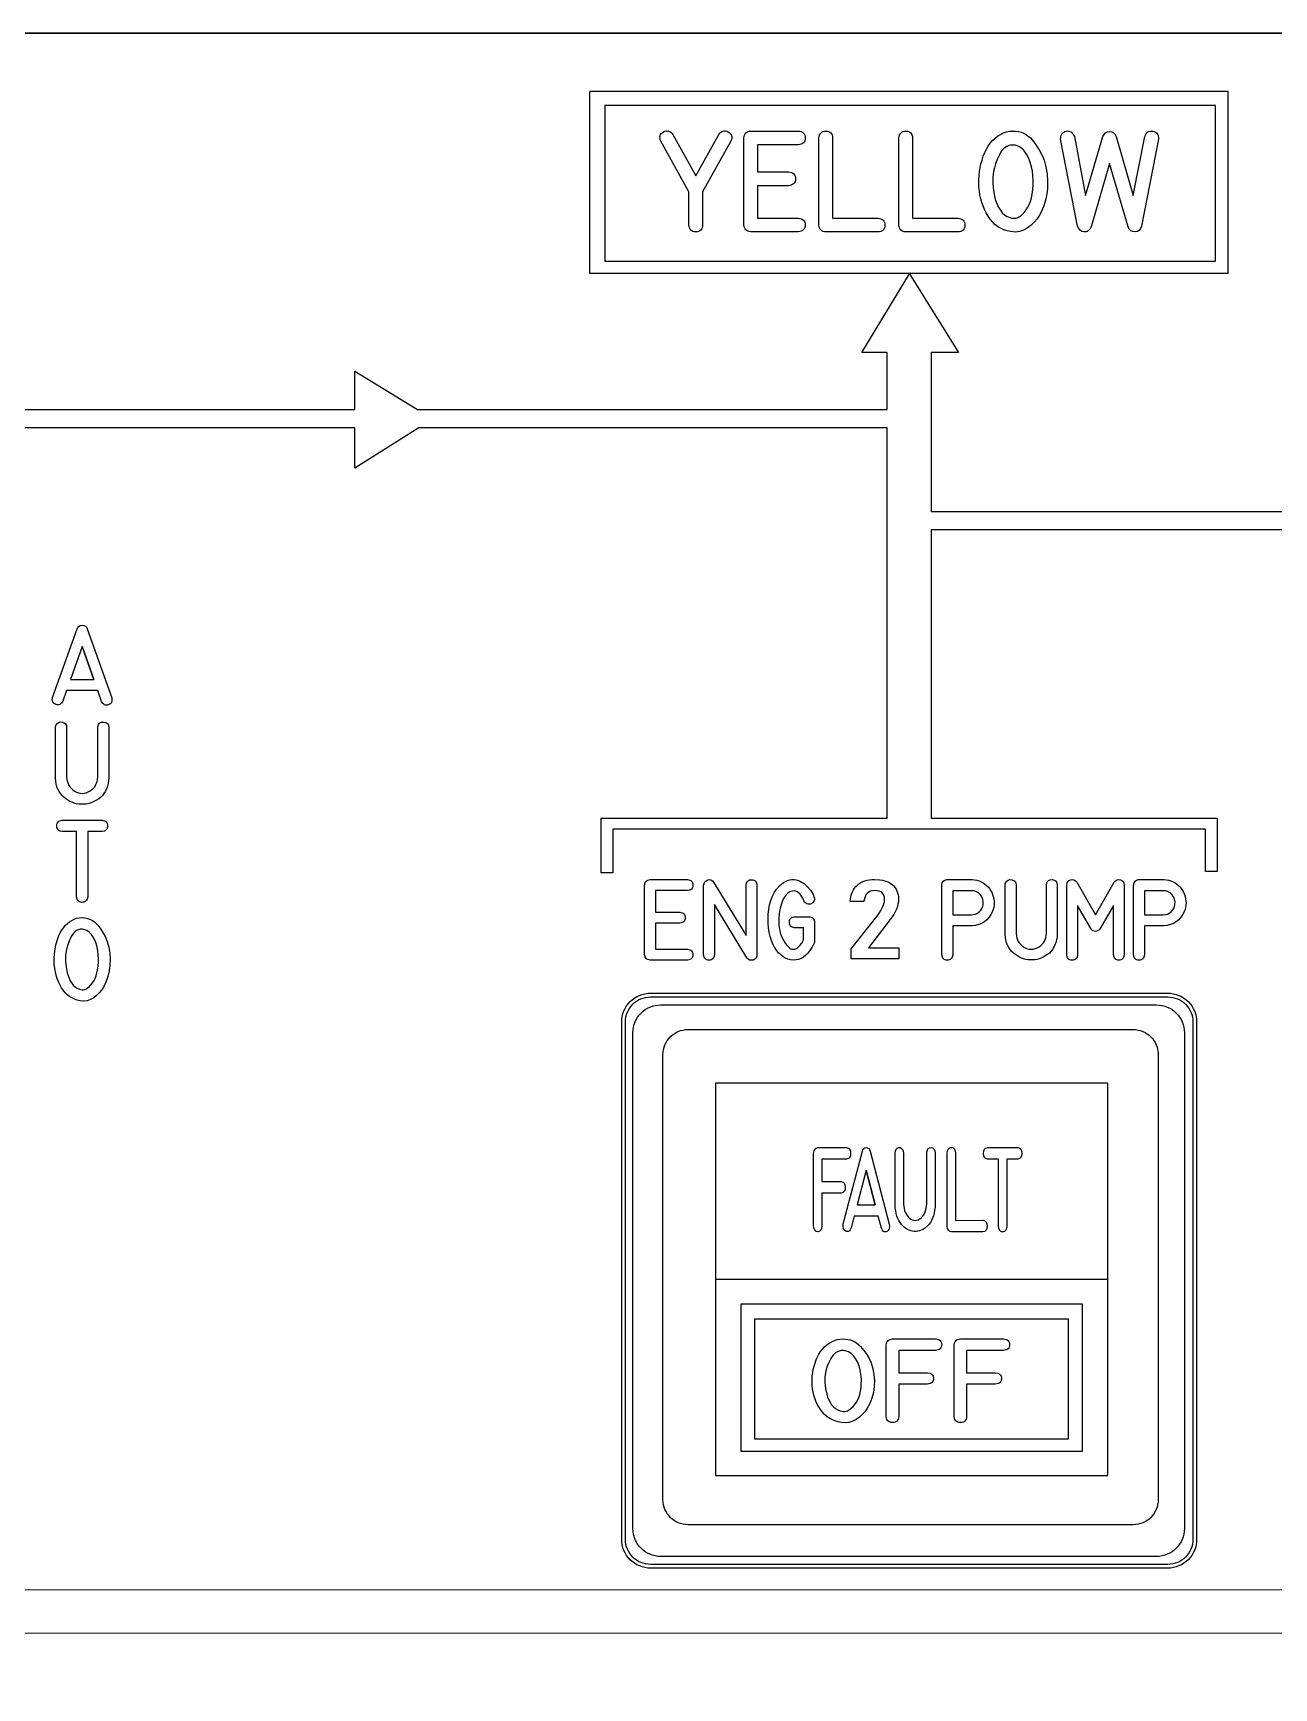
# Model space of a CAD drawing. Extents: x 27 to 704, y 10 to 614.
# Drawn here: x 425.1 to 475.7, y 432.6 to 500.1 of the extents above; entities that cross this region are included whole.
import ezdxf

# ---------------------------------------------------------------- set-up
doc = ezdxf.new("R2010")
doc.units = 0
for name, color, linetype in [('_BACKPANEL', 5, 'CONTINUOUS'), ('_ENGRAVING', 105, 'CONTINUOUS'), ('_LABELS', 30, 'CONTINUOUS'), ('_TOPLAYER', 1, 'CONTINUOUS')]:
    doc.layers.add(name, color=color, linetype=linetype)

msp = doc.modelspace()

# ---------------------------------------------------------------- linework, layer by layer
at = {"layer": '_BACKPANEL'}
for points in [[(526.324, 500.11), (526.324, 495.348), (526.324, 485.823), (526.324, 476.298), (526.324, 376.285), (526.324, 366.76), (203.984, 366.76), (203.984, 376.285), (203.984, 476.298), (203.984, 485.823), (203.984, 495.348), (203.984, 500.11)], [(450.277, 460.799), (471.372, 460.799), (471.478, 460.794), (471.58, 460.778), (471.678, 460.753), (471.773, 460.719), (471.863, 460.676), (471.947, 460.624), (472.026, 460.565), (472.099, 460.499), (472.165, 460.426), (472.224, 460.347), (472.276, 460.262), (472.319, 460.172), (472.353, 460.078), (472.379, 459.979), (472.394, 459.877), (472.399, 459.772), (472.399, 438.677), (472.394, 438.571), (472.379, 438.469), (472.353, 438.371), (472.319, 438.276), (472.276, 438.186), (472.224, 438.101), (472.165, 438.022), (472.099, 437.949), (472.026, 437.883), (471.947, 437.824), (471.863, 437.773), (471.773, 437.73), (471.678, 437.695), (471.58, 437.67), (471.478, 437.654), (471.372, 437.649), (450.277, 437.649), (450.171, 437.654), (450.069, 437.67), (449.971, 437.695), (449.876, 437.73), (449.786, 437.773), (449.702, 437.824), (449.623, 437.883), (449.55, 437.949), (449.483, 438.022), (449.424, 438.101), (449.373, 438.186), (449.33, 438.276), (449.295, 438.371), (449.27, 438.469), (449.255, 438.571), (449.249, 438.677), (449.249, 459.772), (449.255, 459.877), (449.27, 459.979), (449.295, 460.078), (449.33, 460.172), (449.373, 460.262), (449.424, 460.347), (449.483, 460.426), (449.55, 460.499), (449.623, 460.565), (449.702, 460.624), (449.786, 460.676), (449.876, 460.719), (449.971, 460.753), (450.069, 460.778), (450.171, 460.794)]]:
    msp.add_lwpolyline(points, close=True, dxfattribs=at)
at = {"layer": '_ENGRAVING'}
for points in [[(473.844, 490.303), (473.844, 497.725), (447.796, 497.722)], [(473.844, 490.303), (447.796, 490.309), (447.796, 497.722)], [(419.105, 484.76), (438.206, 484.76), (438.206, 486.317), (440.766, 484.76), (459.921, 484.76), (459.921, 486.41), (459.921, 487.087), (458.894, 487.087), (460.84, 490.286), (462.844, 487.087), (461.728, 487.087), (461.728, 486.322), (461.728, 480.599), (477.78, 480.599)], [(477.676, 479.849), (461.728, 479.849), (461.728, 468.091), (473.387, 468.09), (473.387, 465.915), (472.915, 465.915), (472.915, 467.642), (448.745, 467.642), (448.734, 467.642), (448.734, 465.853), (448.262, 465.853), (448.262, 468.09), (448.262, 468.091), (459.921, 468.091), (459.921, 484.01), (440.828, 484.01), (438.206, 482.367), (438.206, 484.01), (419.105, 484.01)], [(211.541, 436.617), (519.108, 436.631)], [(519.108, 434.847), (211.543, 434.832)]]:
    msp.add_lwpolyline(points, dxfattribs=at)
for points in [[(448.411, 490.81), (473.322, 490.81), (473.322, 497.16), (448.411, 497.16)], [(453.061, 495.97), (453.101, 496.023), (453.143, 496.065), (453.187, 496.096), (453.233, 496.116), (453.281, 496.124), (453.332, 496.122), (453.384, 496.108), (453.438, 496.083), (453.488, 496.05), (453.528, 496.013), (453.558, 495.971), (453.577, 495.926), (453.586, 495.875), (453.585, 495.821), (453.573, 495.762), (453.551, 495.699), (452.4, 493.636), (452.4, 492.291), (452.392, 492.225), (452.376, 492.167), (452.353, 492.118), (452.321, 492.077), (452.283, 492.046), (452.236, 492.024), (452.183, 492.011), (452.121, 492.006), (452.06, 492.011), (452.006, 492.024), (451.959, 492.046), (451.921, 492.077), (451.89, 492.118), (451.866, 492.167), (451.85, 492.225), (451.842, 492.291), (451.842, 493.636), (450.693, 495.699), (450.671, 495.762), (450.66, 495.82), (450.658, 495.874), (450.667, 495.924), (450.685, 495.969), (450.714, 496.01), (450.752, 496.047), (450.801, 496.08), (450.854, 496.105), (450.905, 496.118), (450.955, 496.121), (451.004, 496.113), (451.051, 496.094), (451.096, 496.064), (451.141, 496.022), (451.183, 495.97), (452.122, 494.287)], [(456.299, 495.556), (454.64, 495.556), (454.64, 494.457), (455.905, 494.457), (455.972, 494.444), (456.029, 494.424), (456.078, 494.397), (456.118, 494.365), (456.149, 494.326), (456.171, 494.28), (456.184, 494.229), (456.188, 494.171), (456.184, 494.113), (456.17, 494.062), (456.148, 494.017), (456.117, 493.978), (456.077, 493.946), (456.029, 493.92), (455.971, 493.9), (455.905, 493.887), (454.64, 493.887), (454.64, 492.567), (456.299, 492.567), (456.366, 492.553), (456.423, 492.533), (456.471, 492.507), (456.511, 492.475), (456.542, 492.436), (456.564, 492.392), (456.577, 492.341), (456.582, 492.283), (456.577, 492.226), (456.564, 492.175), (456.542, 492.131), (456.511, 492.093), (456.471, 492.061), (456.423, 492.035), (456.366, 492.015), (456.299, 492.002), (454.362, 492.002), (454.303, 492.014), (454.25, 492.032), (454.205, 492.057), (454.166, 492.09), (454.134, 492.129), (454.108, 492.175), (454.09, 492.228), (454.078, 492.287), (454.078, 495.836), (454.09, 495.898), (454.11, 495.953), (454.135, 495.999), (454.168, 496.039), (454.207, 496.07), (454.252, 496.093), (454.304, 496.109), (454.362, 496.117), (456.299, 496.117), (456.366, 496.108), (456.423, 496.091), (456.471, 496.067), (456.511, 496.035), (456.542, 495.996), (456.564, 495.95), (456.577, 495.896), (456.581, 495.835), (456.576, 495.773), (456.563, 495.72), (456.541, 495.673), (456.51, 495.635), (456.47, 495.604), (456.422, 495.58), (456.365, 495.565)], [(457.422, 492), (457.364, 492.008), (457.312, 492.024), (457.267, 492.047), (457.228, 492.078), (457.196, 492.117), (457.17, 492.163), (457.151, 492.217), (457.138, 492.279), (457.138, 495.832), (457.152, 495.899), (457.172, 495.958), (457.199, 496.007), (457.232, 496.047), (457.272, 496.078), (457.318, 496.1), (457.371, 496.113), (457.43, 496.116), (457.489, 496.11), (457.541, 496.096), (457.586, 496.074), (457.624, 496.042), (457.654, 496.002), (457.677, 495.954), (457.694, 495.897), (457.703, 495.832), (457.703, 492.561), (459.55, 492.563), (459.617, 492.551), (459.674, 492.533), (459.723, 492.507), (459.763, 492.475), (459.793, 492.435), (459.815, 492.388), (459.828, 492.335), (459.831, 492.274), (459.826, 492.214), (459.813, 492.161), (459.79, 492.116), (459.759, 492.078), (459.719, 492.047), (459.671, 492.024), (459.614, 492.008), (459.548, 492)], [(460.685, 492), (460.627, 492.008), (460.575, 492.024), (460.53, 492.047), (460.491, 492.078), (460.459, 492.117), (460.433, 492.163), (460.414, 492.217), (460.401, 492.279), (460.401, 495.832), (460.415, 495.899), (460.435, 495.958), (460.462, 496.007), (460.495, 496.047), (460.535, 496.078), (460.581, 496.1), (460.634, 496.113), (460.693, 496.116), (460.752, 496.11), (460.804, 496.096), (460.849, 496.074), (460.886, 496.042), (460.917, 496.002), (460.94, 495.954), (460.956, 495.897), (460.965, 495.832), (460.965, 492.561), (462.813, 492.563), (462.879, 492.551), (462.937, 492.533), (462.986, 492.507), (463.025, 492.475), (463.056, 492.435), (463.078, 492.388), (463.09, 492.335), (463.094, 492.274), (463.089, 492.214), (463.075, 492.161), (463.053, 492.116), (463.022, 492.078), (462.982, 492.047), (462.934, 492.024), (462.877, 492.008), (462.811, 492)], [(466.326, 494.933), (466.403, 494.653), (466.453, 494.366), (466.473, 494.075), (466.465, 493.778), (466.45, 493.63), (466.427, 493.485), (466.398, 493.344), (466.36, 493.206), (466.316, 493.071), (466.264, 492.939), (466.204, 492.81), (466.138, 492.685), (466.04, 492.537), (465.927, 492.401), (465.797, 492.276), (465.651, 492.163), (465.573, 492.113), (465.493, 492.073), (465.411, 492.041), (465.327, 492.018), (465.241, 492.003), (465.153, 491.997), (465.063, 492), (464.971, 492.012), (464.823, 492.045), (464.685, 492.092), (464.556, 492.151), (464.435, 492.224), (464.324, 492.31), (464.221, 492.409), (464.127, 492.522), (464.042, 492.647), (463.966, 492.781), (463.898, 492.919), (463.839, 493.06), (463.788, 493.205), (463.747, 493.354), (463.713, 493.507), (463.689, 493.663), (463.673, 493.823), (463.665, 493.985), (463.666, 494.145), (463.675, 494.305), (463.693, 494.463), (463.719, 494.62), (463.753, 494.777), (463.796, 494.932), (463.847, 495.086), (463.906, 495.235), (463.974, 495.373), (464.05, 495.5), (464.134, 495.617), (464.226, 495.724), (464.327, 495.82), (464.435, 495.905), (464.552, 495.98), (464.672, 496.04), (464.794, 496.083), (464.919, 496.108), (465.047, 496.117), (465.167, 496.111), (465.282, 496.094), (465.391, 496.064), (465.494, 496.024), (465.592, 495.971), (465.684, 495.907), (465.77, 495.832), (465.851, 495.744), (465.998, 495.554), (466.126, 495.355), (466.235, 495.148)], [(469.268, 495.888), (469.969, 493.485), (470.437, 495.888), (470.461, 495.951), (470.489, 496.003), (470.523, 496.046), (470.561, 496.079), (470.605, 496.101), (470.654, 496.114), (470.708, 496.116), (470.766, 496.109), (470.824, 496.093), (470.872, 496.07), (470.913, 496.039), (470.945, 496.002), (470.969, 495.957), (470.985, 495.906), (470.992, 495.847), (470.992, 495.781), (470.299, 492.233), (470.259, 492.135), (470.202, 492.064), (470.167, 492.038), (470.128, 492.02), (470.038, 492.002), (469.946, 492.012), (469.905, 492.027), (469.868, 492.049), (469.803, 492.113), (469.753, 492.205), (468.996, 494.797), (468.245, 492.205), (468.193, 492.111), (468.129, 492.046), (468.092, 492.024), (468.052, 492.01), (467.963, 492.002), (467.875, 492.022), (467.801, 492.067), (467.741, 492.137), (467.695, 492.233), (467.002, 495.781), (467.006, 495.849), (467.017, 495.91), (467.034, 495.962), (467.059, 496.008), (467.091, 496.045), (467.131, 496.075), (467.177, 496.097), (467.23, 496.112), (467.286, 496.118), (467.337, 496.114), (467.384, 496.101), (467.428, 496.077), (467.467, 496.045), (467.503, 496.002), (467.535, 495.95), (467.563, 495.888), (468.025, 493.481), (468.726, 495.888), (468.775, 495.975), (468.838, 496.039), (468.913, 496.078), (469.001, 496.093), (469.089, 496.082), (469.127, 496.067), (469.162, 496.045), (469.222, 495.98)], [(465.063, 495.546), (464.973, 495.54), (464.89, 495.521), (464.812, 495.49), (464.739, 495.447), (464.672, 495.391), (464.611, 495.323), (464.555, 495.242), (464.505, 495.148), (464.419, 494.957), (464.351, 494.78), (464.3, 494.617), (464.266, 494.469), (464.24, 494.243), (464.238, 493.973), (464.247, 493.828), (464.264, 493.684), (464.289, 493.54), (464.322, 493.397), (464.364, 493.259), (464.415, 493.127), (464.475, 493.003), (464.544, 492.885), (464.624, 492.781), (464.715, 492.696), (464.818, 492.63), (464.933, 492.583), (465.001, 492.565), (465.068, 492.557), (465.132, 492.557), (465.194, 492.566), (465.253, 492.585), (465.31, 492.612), (465.364, 492.649), (465.416, 492.694), (465.511, 492.796), (465.594, 492.9), (465.665, 493.008), (465.723, 493.119), (465.772, 493.244), (465.813, 493.386), (465.845, 493.547), (465.868, 493.726), (465.882, 493.914), (465.883, 494.101), (465.873, 494.289), (465.85, 494.476), (465.815, 494.659), (465.766, 494.833), (465.703, 494.997), (465.627, 495.151), (465.535, 495.288), (465.483, 495.346), (465.426, 495.397), (465.365, 495.442), (465.299, 495.479), (465.229, 495.51), (465.155, 495.534)], [(425.882, 473.011), (426.382, 474.413), (426.883, 475.816), (426.916, 475.879), (426.96, 475.925), (427.018, 475.952), (427.088, 475.962), (427.158, 475.954), (427.216, 475.926), (427.261, 475.88), (427.294, 475.816), (428.294, 473.003), (428.303, 472.901), (428.297, 472.857), (428.284, 472.818), (428.264, 472.785), (428.236, 472.756), (428.202, 472.732), (428.16, 472.713), (428.116, 472.701), (428.075, 472.697), (428.036, 472.702), (428, 472.714), (427.966, 472.735), (427.935, 472.764), (427.881, 472.847), (427.72, 473.302), (426.448, 473.302), (426.292, 472.858), (426.237, 472.775), (426.205, 472.746), (426.171, 472.725), (426.134, 472.713), (426.095, 472.709), (426.053, 472.714), (426.008, 472.727), (425.966, 472.746), (425.931, 472.771), (425.904, 472.799), (425.884, 472.832), (425.872, 472.87), (425.868, 472.913)], [(427.561, 473.749), (427.086, 475.086), (426.609, 473.749)], [(427.086, 475.086), (427.561, 473.749)], [(428.174, 469.755), (428.174, 469.722), (428.167, 469.623), (428.146, 469.501), (428.117, 469.388), (428.079, 469.282), (428.032, 469.185), (427.977, 469.097), (427.914, 469.016), (427.842, 468.944), (427.762, 468.88), (427.677, 468.824), (427.591, 468.776), (427.503, 468.736), (427.414, 468.704), (427.323, 468.68), (427.231, 468.664), (427.137, 468.656), (427.042, 468.656), (426.948, 468.664), (426.855, 468.68), (426.764, 468.703), (426.676, 468.735), (426.59, 468.774), (426.505, 468.822), (426.423, 468.877), (426.342, 468.94), (426.268, 469.011), (426.202, 469.089), (426.145, 469.176), (426.098, 469.27), (426.059, 469.371), (426.03, 469.48), (426.009, 469.597), (425.998, 469.722), (425.998, 469.755), (425.998, 471.784), (426.002, 471.831), (426.016, 471.873), (426.061, 471.946), (426.119, 471.993), (426.189, 472.014), (426.273, 472.009), (426.352, 471.982), (426.408, 471.935), (426.442, 471.869), (426.453, 471.784), (426.453, 469.755), (426.463, 469.663), (426.483, 469.577), (426.51, 469.498), (426.547, 469.424), (426.592, 469.356), (426.646, 469.294), (426.709, 469.238), (426.78, 469.189), (426.856, 469.148), (426.933, 469.119), (427.011, 469.103), (427.09, 469.099), (427.171, 469.107), (427.252, 469.127), (427.334, 469.16), (427.417, 469.205), (427.487, 469.254), (427.547, 469.309), (427.597, 469.37), (427.637, 469.439), (427.669, 469.512), (427.693, 469.589), (427.71, 469.67), (427.72, 469.755), (427.72, 471.784), (427.723, 471.828), (427.753, 471.916), (427.775, 471.949), (427.803, 471.975), (427.836, 471.995), (427.875, 472.007), (427.967, 472.011), (428.058, 471.989), (428.093, 471.97), (428.122, 471.944), (428.145, 471.913), (428.161, 471.876), (428.174, 471.784)], [(426.861, 464.884), (426.861, 467.543), (426.273, 467.543), (426.175, 467.564), (426.136, 467.584), (426.104, 467.609), (426.08, 467.641), (426.063, 467.679), (426.052, 467.723), (426.049, 467.773), (426.053, 467.823), (426.063, 467.867), (426.081, 467.904), (426.105, 467.936), (426.137, 467.962), (426.175, 467.982), (426.273, 468.004), (427.901, 468.004), (427.997, 467.983), (428.036, 467.963), (428.067, 467.937), (428.091, 467.905), (428.109, 467.867), (428.119, 467.823), (428.123, 467.773), (428.119, 467.722), (428.109, 467.678), (428.092, 467.64), (428.068, 467.609), (428.036, 467.583), (427.998, 467.563), (427.901, 467.543), (427.314, 467.543), (427.314, 464.884), (427.285, 464.783), (427.263, 464.743), (427.236, 464.711), (427.204, 464.686), (427.167, 464.669), (427.124, 464.658), (427.077, 464.655), (427.03, 464.66), (426.989, 464.671), (426.953, 464.689), (426.923, 464.714), (426.899, 464.746), (426.881, 464.785)], [(451.778, 465.136), (450.472, 465.136), (450.472, 464.258), (451.467, 464.258), (451.565, 464.231), (451.604, 464.21), (451.635, 464.184), (451.659, 464.152), (451.677, 464.116), (451.687, 464.075), (451.69, 464.029), (451.687, 463.983), (451.676, 463.941), (451.659, 463.905), (451.634, 463.874), (451.603, 463.848), (451.565, 463.828), (451.467, 463.801), (450.472, 463.801), (450.472, 462.746), (451.778, 462.746), (451.875, 462.719), (451.913, 462.699), (451.944, 462.673), (451.969, 462.642), (451.986, 462.606), (451.997, 462.565), (452, 462.52), (451.997, 462.474), (451.986, 462.433), (451.969, 462.398), (451.944, 462.367), (451.913, 462.342), (451.875, 462.321), (451.778, 462.295), (450.253, 462.295), (450.165, 462.319), (450.129, 462.339), (450.098, 462.365), (450.053, 462.433), (450.029, 462.523), (450.029, 465.36), (450.054, 465.453), (450.075, 465.491), (450.1, 465.522), (450.13, 465.547), (450.166, 465.565), (450.253, 465.584), (451.778, 465.584), (451.875, 465.564), (451.913, 465.544), (451.944, 465.519), (451.968, 465.488), (451.986, 465.451), (451.996, 465.408), (451.999, 465.359), (451.996, 465.31), (451.985, 465.267), (451.968, 465.23), (451.943, 465.199), (451.912, 465.174), (451.874, 465.156)], [(454.614, 462.516), (454.604, 462.44), (454.574, 462.379), (454.524, 462.333), (454.454, 462.302), (454.378, 462.291), (454.312, 462.303), (454.254, 462.339), (454.206, 462.398), (452.882, 464.561), (452.882, 462.516), (452.855, 462.418), (452.835, 462.379), (452.809, 462.348), (452.779, 462.323), (452.744, 462.306), (452.704, 462.295), (452.659, 462.292), (452.615, 462.295), (452.575, 462.306), (452.54, 462.323), (452.51, 462.348), (452.485, 462.379), (452.464, 462.418), (452.438, 462.516), (452.438, 465.353), (452.457, 465.429), (452.492, 465.492), (452.541, 465.539), (452.606, 465.573), (452.675, 465.587), (452.738, 465.575), (452.795, 465.537), (452.846, 465.474), (454.17, 463.307), (454.17, 465.353), (454.195, 465.453), (454.216, 465.493), (454.242, 465.525), (454.273, 465.55), (454.31, 465.567), (454.352, 465.577), (454.399, 465.58), (454.446, 465.576), (454.487, 465.565), (454.522, 465.547), (454.552, 465.522), (454.576, 465.49), (454.594, 465.452), (454.614, 465.353)], [(456.144, 463.62), (456.13, 463.622), (456.045, 463.645), (456.012, 463.664), (455.985, 463.689), (455.964, 463.72), (455.949, 463.756), (455.937, 463.845), (455.949, 463.933), (455.964, 463.97), (455.985, 464), (456.012, 464.025), (456.045, 464.045), (456.13, 464.068), (456.144, 464.071), (456.158, 464.071), (456.739, 464.071), (456.783, 464.067), (456.824, 464.055), (456.862, 464.034), (456.896, 464.005), (456.925, 463.97), (456.945, 463.931), (456.957, 463.89), (456.961, 463.845), (456.961, 463.03), (456.943, 462.989), (456.931, 462.963), (456.92, 462.939), (456.908, 462.915), (456.895, 462.891), (456.884, 462.867), (456.872, 462.843), (456.857, 462.818), (456.779, 462.694), (456.695, 462.587), (456.607, 462.497), (456.515, 462.424), (456.418, 462.368), (456.316, 462.328), (456.209, 462.306), (456.098, 462.3), (455.987, 462.311), (455.88, 462.338), (455.778, 462.38), (455.68, 462.437), (455.587, 462.51), (455.499, 462.599), (455.415, 462.703), (455.335, 462.823), (455.267, 462.952), (455.208, 463.097), (455.158, 463.256), (455.118, 463.431), (455.089, 463.615), (455.072, 463.801), (455.068, 463.988), (455.075, 464.178), (455.097, 464.367), (455.133, 464.55), (455.184, 464.73), (455.25, 464.904), (455.331, 465.068), (455.431, 465.213), (455.549, 465.341), (455.685, 465.451), (455.776, 465.507), (455.865, 465.549), (455.954, 465.577), (456.043, 465.591), (456.131, 465.591), (456.218, 465.578), (456.305, 465.551), (456.391, 465.51), (456.552, 465.404), (456.691, 465.279), (456.809, 465.135), (456.905, 464.971), (456.917, 464.945), (456.927, 464.923), (456.939, 464.899), (456.957, 464.826), (456.956, 464.76), (456.936, 464.701), (456.898, 464.65), (456.852, 464.611), (456.803, 464.587), (456.752, 464.577), (456.7, 464.581), (456.649, 464.598), (456.605, 464.625), (456.567, 464.663), (456.534, 464.711), (456.487, 464.819), (456.436, 464.911), (456.381, 464.986), (456.324, 465.045), (456.262, 465.088), (456.198, 465.114), (456.13, 465.124), (456.059, 465.117), (455.989, 465.096), (455.923, 465.064), (455.862, 465.021), (455.805, 464.966), (455.753, 464.9), (455.705, 464.822), (455.662, 464.733), (455.624, 464.632), (455.564, 464.422), (455.525, 464.205), (455.508, 463.98), (455.512, 463.748), (455.523, 463.631), (455.542, 463.519), (455.568, 463.41), (455.603, 463.305), (455.644, 463.204), (455.693, 463.106), (455.75, 463.013), (455.814, 462.923), (455.909, 462.821), (455.956, 462.786), (456.003, 462.761), (456.051, 462.746), (456.099, 462.742), (456.147, 462.749), (456.196, 462.765), (456.287, 462.819), (456.369, 462.892), (456.44, 462.984), (456.501, 463.095), (456.519, 463.13), (456.519, 463.62)], [(459.41, 465.591), (459.633, 465.578), (459.734, 465.561), (459.829, 465.538), (459.916, 465.509), (459.996, 465.473), (460.069, 465.43), (460.135, 465.381), (460.195, 465.326), (460.246, 465.266), (460.29, 465.199), (460.326, 465.127), (460.353, 465.049), (460.373, 464.965), (460.385, 464.876), (460.389, 464.781), (460.389, 464.774), (460.384, 464.681), (460.368, 464.584), (460.342, 464.483), (460.305, 464.379), (460.257, 464.273), (460.2, 464.166), (460.133, 464.059), (460.056, 463.951), (459.164, 462.8), (460.399, 462.8), (460.399, 462.348), (458.452, 462.348), (458.452, 462.763), (459.554, 464.149), (459.669, 464.318), (459.754, 464.481), (459.806, 464.634), (459.818, 464.705), (459.823, 464.772), (459.823, 464.781), (459.816, 464.862), (459.797, 464.932), (459.765, 464.993), (459.72, 465.043), (459.663, 465.083), (459.595, 465.111), (459.515, 465.128), (459.423, 465.134), (459.331, 465.127), (459.248, 465.106), (459.176, 465.071), (459.113, 465.021), (459.062, 464.96), (459.023, 464.885), (458.996, 464.799), (458.982, 464.699), (458.982, 464.683), (458.416, 464.683), (458.416, 464.699), (458.428, 464.803), (458.448, 464.902), (458.474, 464.994), (458.508, 465.079), (458.548, 465.159), (458.595, 465.232), (458.649, 465.299), (458.711, 465.359), (458.778, 465.413), (458.851, 465.46), (458.93, 465.5), (459.015, 465.533), (459.105, 465.558), (459.201, 465.576), (459.303, 465.587)], [(463.365, 465.584), (463.395, 465.584), (463.494, 465.573), (463.589, 465.554), (463.68, 465.527), (463.767, 465.491), (463.846, 465.449), (463.918, 465.401), (463.985, 465.346), (464.046, 465.285), (464.1, 465.218), (464.149, 465.145), (464.192, 465.065), (464.229, 464.979), (464.258, 464.89), (464.279, 464.802), (464.292, 464.714), (464.296, 464.627), (464.291, 464.54), (464.278, 464.454), (464.256, 464.368), (464.226, 464.283), (464.163, 464.156), (464.087, 464.044), (463.998, 463.946), (463.895, 463.863), (463.781, 463.796), (463.66, 463.745), (463.532, 463.711), (463.395, 463.694), (463.365, 463.692), (462.6, 463.692), (462.6, 462.521), (462.575, 462.422), (462.555, 462.383), (462.53, 462.351), (462.499, 462.327), (462.463, 462.309), (462.422, 462.298), (462.376, 462.295), (462.33, 462.298), (462.289, 462.309), (462.253, 462.327), (462.223, 462.351), (462.198, 462.383), (462.178, 462.422), (462.154, 462.521), (462.154, 465.36), (462.176, 465.448), (462.218, 465.515), (462.28, 465.561), (462.362, 465.584), (462.376, 465.584)], [(463.365, 465.131), (462.6, 465.131), (462.6, 464.147), (463.365, 464.147), (463.453, 464.154), (463.535, 464.177), (463.611, 464.215), (463.683, 464.269), (463.745, 464.334), (463.792, 464.406), (463.825, 464.486), (463.844, 464.574), (463.848, 464.682), (463.829, 464.782), (463.789, 464.876), (463.728, 464.964), (463.651, 465.037), (463.565, 465.089), (463.47, 465.121)], [(466.866, 463.379), (466.866, 463.347), (466.86, 463.251), (466.839, 463.132), (466.81, 463.021), (466.773, 462.918), (466.728, 462.823), (466.674, 462.737), (466.613, 462.658), (466.543, 462.588), (466.464, 462.525), (466.297, 462.424), (466.211, 462.385), (466.124, 462.354), (466.036, 462.33), (465.946, 462.315), (465.854, 462.307), (465.762, 462.307), (465.669, 462.315), (465.579, 462.33), (465.491, 462.353), (465.404, 462.384), (465.32, 462.422), (465.238, 462.468), (465.079, 462.584), (465.006, 462.653), (464.942, 462.73), (464.886, 462.814), (464.84, 462.906), (464.802, 463.005), (464.773, 463.111), (464.754, 463.225), (464.742, 463.347), (464.742, 463.379), (464.742, 465.36), (464.747, 465.405), (464.76, 465.446), (464.804, 465.518), (464.86, 465.564), (464.929, 465.584), (465.011, 465.58), (465.088, 465.553), (465.143, 465.507), (465.176, 465.443), (465.187, 465.36), (465.187, 463.379), (465.197, 463.29), (465.216, 463.206), (465.243, 463.128), (465.278, 463.056), (465.322, 462.99), (465.375, 462.93), (465.436, 462.875), (465.506, 462.826), (465.58, 462.787), (465.655, 462.759), (465.732, 462.743), (465.809, 462.739), (465.887, 462.747), (465.966, 462.767), (466.046, 462.799), (466.127, 462.843), (466.196, 462.89), (466.254, 462.944), (466.303, 463.004), (466.342, 463.071), (466.373, 463.142), (466.397, 463.218), (466.424, 463.379), (466.424, 465.36), (466.427, 465.403), (466.455, 465.488), (466.477, 465.521), (466.504, 465.546), (466.537, 465.565), (466.574, 465.577), (466.665, 465.581), (466.753, 465.56), (466.787, 465.541), (466.816, 465.516), (466.838, 465.486), (466.854, 465.449), (466.866, 465.36)], [(469.6, 462.52), (469.573, 462.421), (469.552, 462.383), (469.527, 462.351), (469.496, 462.327), (469.461, 462.309), (469.422, 462.299), (469.377, 462.296), (469.332, 462.299), (469.292, 462.31), (469.257, 462.328), (469.227, 462.352), (469.202, 462.384), (469.182, 462.422), (469.155, 462.52), (469.155, 464.526), (468.615, 463.583), (468.571, 463.536), (468.524, 463.502), (468.474, 463.481), (468.422, 463.472), (468.37, 463.477), (468.321, 463.497), (468.275, 463.533), (468.232, 463.583), (467.695, 464.521), (467.697, 462.52), (467.673, 462.422), (467.653, 462.384), (467.627, 462.352), (467.596, 462.328), (467.559, 462.311), (467.517, 462.301), (467.469, 462.297), (467.421, 462.301), (467.379, 462.311), (467.343, 462.329), (467.313, 462.353), (467.289, 462.385), (467.27, 462.423), (467.251, 462.52), (467.251, 465.356), (467.265, 465.439), (467.297, 465.504), (467.345, 465.55), (467.41, 465.577), (467.481, 465.584), (467.547, 465.57), (467.608, 465.533), (467.665, 465.475), (468.423, 464.147), (469.189, 465.475), (469.245, 465.533), (469.306, 465.57), (469.372, 465.584), (469.441, 465.576), (469.505, 465.549), (469.553, 465.503), (469.585, 465.439), (469.6, 465.356)], [(471.19, 465.584), (471.219, 465.584), (471.318, 465.573), (471.413, 465.554), (471.504, 465.527), (471.591, 465.491), (471.67, 465.449), (471.742, 465.401), (471.809, 465.346), (471.87, 465.285), (471.924, 465.218), (471.973, 465.145), (472.016, 465.065), (472.053, 464.979), (472.083, 464.89), (472.104, 464.802), (472.116, 464.714), (472.12, 464.627), (472.115, 464.54), (472.102, 464.454), (472.08, 464.368), (472.05, 464.283), (471.987, 464.156), (471.911, 464.044), (471.822, 463.946), (471.719, 463.863), (471.606, 463.796), (471.485, 463.745), (471.356, 463.711), (471.219, 463.694), (471.19, 463.692), (470.424, 463.692), (470.424, 462.521), (470.399, 462.422), (470.379, 462.383), (470.354, 462.351), (470.323, 462.327), (470.287, 462.309), (470.246, 462.298), (470.2, 462.295), (470.154, 462.298), (470.113, 462.309), (470.077, 462.327), (470.047, 462.351), (470.022, 462.383), (470.002, 462.422), (469.978, 462.521), (469.978, 465.36), (470, 465.448), (470.042, 465.515), (470.104, 465.561), (470.186, 465.584), (470.2, 465.584)], [(471.19, 465.131), (470.424, 465.131), (470.424, 464.147), (471.19, 464.147), (471.277, 464.154), (471.359, 464.177), (471.435, 464.215), (471.507, 464.269), (471.569, 464.334), (471.616, 464.406), (471.65, 464.486), (471.668, 464.574), (471.672, 464.682), (471.654, 464.782), (471.614, 464.876), (471.552, 464.964), (471.475, 465.037), (471.389, 465.089), (471.294, 465.121)], [(428.109, 463.054), (428.172, 462.822), (428.212, 462.585), (428.228, 462.344), (428.222, 462.099), (428.191, 461.857), (428.137, 461.626), (428.058, 461.405), (427.955, 461.196), (427.876, 461.074), (427.784, 460.961), (427.678, 460.858), (427.56, 460.764), (427.431, 460.69), (427.296, 460.644), (427.154, 460.627), (427.006, 460.64), (426.886, 460.667), (426.773, 460.705), (426.668, 460.755), (426.57, 460.815), (426.479, 460.886), (426.396, 460.968), (426.319, 461.061), (426.25, 461.164), (426.188, 461.275), (426.133, 461.389), (426.085, 461.506), (426.044, 461.626), (426.01, 461.749), (425.983, 461.875), (425.949, 462.137), (425.944, 462.403), (425.966, 462.665), (426.015, 462.924), (426.091, 463.18), (426.139, 463.303), (426.195, 463.417), (426.256, 463.522), (426.325, 463.619), (426.4, 463.707), (426.482, 463.786), (426.57, 463.857), (426.665, 463.919), (426.763, 463.969), (426.862, 464.004), (426.964, 464.025), (427.068, 464.032), (427.166, 464.027), (427.259, 464.013), (427.348, 463.989), (427.432, 463.955), (427.511, 463.912), (427.586, 463.859), (427.657, 463.796), (427.722, 463.724), (427.842, 463.567), (427.946, 463.403), (428.035, 463.232)], [(427.081, 463.561), (427.008, 463.555), (426.94, 463.54), (426.876, 463.514), (426.817, 463.478), (426.763, 463.432), (426.713, 463.376), (426.668, 463.309), (426.627, 463.232), (426.557, 463.073), (426.501, 462.927), (426.46, 462.793), (426.432, 462.67), (426.411, 462.483), (426.41, 462.26), (426.431, 462.021), (426.478, 461.785), (426.512, 461.67), (426.553, 461.561), (426.602, 461.458), (426.659, 461.361), (426.724, 461.275), (426.798, 461.204), (426.882, 461.15), (426.975, 461.111), (427.085, 461.089), (427.137, 461.09), (427.187, 461.098), (427.235, 461.113), (427.282, 461.136), (427.368, 461.203), (427.446, 461.287), (427.513, 461.374), (427.571, 461.463), (427.618, 461.555), (427.658, 461.657), (427.691, 461.775), (427.717, 461.908), (427.736, 462.056), (427.747, 462.211), (427.749, 462.366), (427.74, 462.521), (427.722, 462.676), (427.693, 462.827), (427.653, 462.971), (427.602, 463.106), (427.54, 463.234), (427.465, 463.347), (427.376, 463.437), (427.273, 463.505), (427.156, 463.551)], [(450.287, 460.952), (471.362, 460.952), (471.484, 460.946), (471.603, 460.928), (471.717, 460.899), (471.826, 460.859), (471.931, 460.809), (472.029, 460.75), (472.12, 460.681), (472.205, 460.605), (472.282, 460.52), (472.35, 460.428), (472.409, 460.33), (472.459, 460.226), (472.499, 460.117), (472.529, 460.002), (472.547, 459.884), (472.553, 459.762), (472.553, 438.686), (472.547, 438.564), (472.529, 438.446), (472.499, 438.332), (472.459, 438.222), (472.409, 438.118), (472.35, 438.02), (472.282, 437.928), (472.205, 437.844), (472.12, 437.767), (472.029, 437.699), (471.931, 437.639), (471.826, 437.589), (471.717, 437.549), (471.603, 437.52), (471.484, 437.502), (471.362, 437.496), (450.287, 437.496), (450.165, 437.502), (450.046, 437.52), (449.932, 437.549), (449.822, 437.589), (449.718, 437.639), (449.62, 437.699), (449.529, 437.767), (449.444, 437.844), (449.367, 437.928), (449.299, 438.02), (449.239, 438.118), (449.189, 438.222), (449.15, 438.332), (449.12, 438.446), (449.102, 438.564), (449.096, 438.686), (449.096, 459.762), (449.102, 459.884), (449.12, 460.002), (449.15, 460.117), (449.189, 460.226), (449.239, 460.33), (449.299, 460.428), (449.367, 460.52), (449.444, 460.605), (449.529, 460.681), (449.62, 460.75), (449.718, 460.809), (449.822, 460.859), (449.932, 460.899), (450.046, 460.928), (450.165, 460.946)], [(450.695, 460.474), (470.911, 460.474), (471.028, 460.468), (471.141, 460.451), (471.251, 460.423), (471.356, 460.385), (471.456, 460.337), (471.55, 460.28), (471.638, 460.214), (471.719, 460.14), (471.793, 460.059), (471.858, 459.972), (471.915, 459.877), (471.963, 459.778), (472.002, 459.673), (472.03, 459.563), (472.047, 459.449), (472.053, 459.332), (472.053, 439.116), (472.047, 438.999), (472.03, 438.886), (472.002, 438.776), (471.963, 438.671), (471.915, 438.571), (471.858, 438.477), (471.793, 438.389), (471.719, 438.308), (471.638, 438.234), (471.55, 438.169), (471.456, 438.112), (471.356, 438.064), (471.251, 438.025), (471.141, 437.997), (471.028, 437.98), (470.911, 437.974), (450.695, 437.974), (450.578, 437.98), (450.464, 437.997), (450.354, 438.025), (450.249, 438.064), (450.15, 438.112), (450.055, 438.169), (449.968, 438.234), (449.886, 438.308), (449.813, 438.389), (449.747, 438.477), (449.69, 438.571), (449.642, 438.671), (449.604, 438.776), (449.576, 438.886), (449.559, 438.999), (449.553, 439.116), (449.553, 459.332), (449.559, 459.449), (449.576, 459.563), (449.604, 459.673), (449.642, 459.778), (449.69, 459.877), (449.747, 459.972), (449.813, 460.059), (449.886, 460.14), (449.968, 460.214), (450.055, 460.28), (450.15, 460.337), (450.249, 460.385), (450.354, 460.423), (450.464, 460.451), (450.578, 460.468)]]:
    msp.add_lwpolyline(points, close=True, dxfattribs=at)
at = {"layer": '_LABELS'}
for points in [[(468.924, 441.281), (468.924, 457.283), (452.924, 457.283), (452.924, 441.281)], [(456.924, 451.456), (456.924, 454.416), (456.943, 454.514), (456.978, 454.586), (457.029, 454.633), (457.096, 454.654), (458.27, 454.654), (458.309, 454.647), (458.343, 454.633), (458.372, 454.612), (458.396, 454.586), (458.428, 454.514), (458.438, 454.417), (458.428, 454.32), (458.395, 454.249), (458.371, 454.223), (458.342, 454.203), (458.307, 454.19), (458.267, 454.183), (457.265, 454.183), (457.265, 453.265), (458.047, 453.265), (458.12, 453.245), (458.149, 453.225), (458.173, 453.2), (458.205, 453.131), (458.216, 453.038), (458.207, 452.945), (458.175, 452.872), (458.151, 452.844), (458.122, 452.822), (458.047, 452.793), (457.265, 452.793), (457.265, 451.456), (457.25, 451.355), (457.217, 451.282), (457.195, 451.256), (457.168, 451.237), (457.136, 451.226), (457.1, 451.221), (457.064, 451.224), (457.032, 451.235), (457.004, 451.253), (456.98, 451.278), (456.944, 451.352)], [(458.137, 451.542), (458.526, 453.021), (458.916, 454.5), (458.941, 454.567), (458.975, 454.615), (459.02, 454.644), (459.075, 454.654), (459.129, 454.645), (459.174, 454.617), (459.209, 454.568), (459.235, 454.5), (460.012, 451.533), (460.019, 451.425), (460.004, 451.339), (459.967, 451.273), (459.94, 451.248), (459.907, 451.228), (459.873, 451.215), (459.841, 451.211), (459.811, 451.215), (459.783, 451.229), (459.733, 451.281), (459.69, 451.369), (459.566, 451.849), (458.577, 451.849), (458.456, 451.381), (458.413, 451.293), (458.389, 451.262), (458.362, 451.24), (458.334, 451.227), (458.303, 451.223), (458.27, 451.228), (458.236, 451.242), (458.176, 451.288), (458.139, 451.354), (458.127, 451.438)], [(461.885, 452.35), (461.885, 452.317), (461.88, 452.216), (461.864, 452.092), (461.842, 451.976), (461.813, 451.869), (461.778, 451.77), (461.737, 451.68), (461.69, 451.598), (461.636, 451.524), (461.576, 451.459), (461.447, 451.353), (461.381, 451.312), (461.314, 451.279), (461.246, 451.255), (461.176, 451.239), (461.106, 451.23), (461.035, 451.23), (460.964, 451.238), (460.894, 451.254), (460.826, 451.279), (460.76, 451.311), (460.632, 451.399), (460.509, 451.52), (460.453, 451.592), (460.404, 451.672), (460.361, 451.76), (460.326, 451.856), (460.297, 451.959), (460.274, 452.071), (460.259, 452.19), (460.251, 452.317), (460.251, 452.35), (460.251, 454.419), (460.264, 454.51), (460.298, 454.585), (460.341, 454.633), (460.394, 454.655), (460.457, 454.649), (460.516, 454.621), (460.559, 454.573), (460.584, 454.506), (460.592, 454.419), (460.592, 452.35), (460.615, 452.17), (460.635, 452.088), (460.663, 452.013), (460.697, 451.944), (460.737, 451.881), (460.784, 451.824), (460.838, 451.773), (460.895, 451.732), (460.953, 451.703), (461.012, 451.686), (461.071, 451.682), (461.131, 451.69), (461.192, 451.711), (461.254, 451.744), (461.316, 451.79), (461.369, 451.84), (461.414, 451.896), (461.452, 451.959), (461.482, 452.028), (461.524, 452.182), (461.544, 452.35), (461.544, 454.419), (461.547, 454.465), (461.568, 454.554), (461.606, 454.615), (461.631, 454.634), (461.66, 454.647), (461.73, 454.651), (461.798, 454.629), (461.824, 454.609), (461.846, 454.583), (461.875, 454.513), (461.885, 454.419)], [(462.546, 451.216), (462.479, 451.236), (462.428, 451.281), (462.393, 451.352), (462.374, 451.449), (462.374, 454.416), (462.394, 454.522), (462.431, 454.596), (462.455, 454.622), (462.483, 454.64), (462.515, 454.651), (462.551, 454.654), (462.586, 454.649), (462.618, 454.637), (462.645, 454.618), (462.668, 454.592), (462.7, 454.518), (462.716, 454.416), (462.716, 451.684), (463.835, 451.686), (463.91, 451.661), (463.939, 451.64), (463.963, 451.612), (463.995, 451.54), (464.005, 451.445), (463.993, 451.351), (463.961, 451.281), (463.937, 451.255), (463.908, 451.236), (463.833, 451.216)], [(464.47, 451.453), (464.47, 454.181), (464.025, 454.181), (463.951, 454.203), (463.922, 454.223), (463.898, 454.249), (463.867, 454.321), (463.856, 454.417), (463.867, 454.513), (463.899, 454.585), (463.923, 454.612), (463.952, 454.632), (464.025, 454.654), (465.256, 454.654), (465.329, 454.633), (465.358, 454.612), (465.382, 454.586), (465.413, 454.514), (465.424, 454.417), (465.414, 454.32), (465.382, 454.249), (465.359, 454.222), (465.33, 454.202), (465.296, 454.189), (465.256, 454.181), (464.812, 454.181), (464.812, 451.453), (464.791, 451.349), (464.754, 451.275), (464.729, 451.249), (464.701, 451.231), (464.669, 451.221), (464.633, 451.218), (464.598, 451.222), (464.567, 451.234), (464.54, 451.252), (464.517, 451.278), (464.485, 451.351)], [(459.442, 452.32), (459.073, 453.73), (458.702, 452.32)], [(459.073, 453.73), (459.442, 452.32)], [(453.951, 448.265), (453.951, 448.123), (453.951, 442.265), (467.897, 442.265), (467.897, 448.265)], [(454.522, 447.667), (467.307, 447.667), (467.307, 442.765), (454.522, 442.765)], [(459.274, 445.866), (459.345, 445.633), (459.389, 445.395), (459.408, 445.153), (459.4, 444.907), (459.367, 444.663), (459.306, 444.431), (459.218, 444.21), (459.104, 443.999), (459.016, 443.876), (458.913, 443.763), (458.796, 443.659), (458.663, 443.565), (458.52, 443.491), (458.37, 443.445), (458.212, 443.428), (458.047, 443.44), (457.914, 443.468), (457.788, 443.506), (457.671, 443.556), (457.562, 443.616), (457.461, 443.688), (457.368, 443.77), (457.283, 443.863), (457.206, 443.967), (457.137, 444.079), (457.075, 444.193), (457.022, 444.31), (456.976, 444.431), (456.938, 444.555), (456.908, 444.681), (456.886, 444.811), (456.871, 444.944), (456.865, 445.078), (456.865, 445.211), (456.874, 445.344), (456.889, 445.475), (456.913, 445.606), (456.944, 445.736), (457.029, 445.993), (457.083, 446.116), (457.144, 446.23), (457.213, 446.336), (457.289, 446.433), (457.373, 446.522), (457.464, 446.602), (457.562, 446.673), (457.668, 446.735), (457.776, 446.785), (457.887, 446.82), (458, 446.841), (458.116, 446.848), (458.225, 446.844), (458.329, 446.829), (458.427, 446.805), (458.521, 446.771), (458.61, 446.727), (458.693, 446.674), (458.771, 446.611), (458.845, 446.539), (458.978, 446.381), (459.094, 446.216), (459.192, 446.044)], [(459.887, 443.669), (459.887, 446.611), (459.898, 446.663), (459.915, 446.709), (459.939, 446.748), (459.968, 446.781), (460.003, 446.807), (460.044, 446.827), (460.145, 446.848), (461.899, 446.848), (461.958, 446.841), (462.01, 446.827), (462.053, 446.807), (462.088, 446.78), (462.116, 446.748), (462.136, 446.709), (462.147, 446.664), (462.151, 446.612), (462.147, 446.561), (462.135, 446.516), (462.115, 446.478), (462.088, 446.445), (462.052, 446.419), (462.008, 446.4), (461.956, 446.387), (461.896, 446.38), (460.397, 446.38), (460.397, 445.467), (461.566, 445.467), (461.676, 445.447), (461.719, 445.428), (461.754, 445.402), (461.782, 445.371), (461.802, 445.334), (461.815, 445.291), (461.82, 445.242), (461.816, 445.192), (461.805, 445.148), (461.786, 445.11), (461.758, 445.077), (461.722, 445.049), (461.678, 445.027), (461.566, 444.998), (460.397, 444.998), (460.397, 443.669), (460.389, 443.615), (460.374, 443.568), (460.353, 443.528), (460.326, 443.495), (460.292, 443.47), (460.252, 443.451), (460.205, 443.44), (460.151, 443.435), (460.097, 443.438), (460.049, 443.449), (460.007, 443.466), (459.971, 443.492), (459.941, 443.525), (459.917, 443.565), (459.899, 443.613)], [(462.659, 443.669), (462.659, 446.611), (462.67, 446.663), (462.687, 446.709), (462.711, 446.748), (462.74, 446.781), (462.775, 446.807), (462.816, 446.827), (462.916, 446.848), (464.671, 446.848), (464.73, 446.841), (464.782, 446.827), (464.825, 446.807), (464.86, 446.78), (464.888, 446.748), (464.908, 446.709), (464.919, 446.664), (464.923, 446.612), (464.919, 446.561), (464.907, 446.516), (464.887, 446.478), (464.859, 446.445), (464.823, 446.419), (464.78, 446.4), (464.728, 446.387), (464.668, 446.38), (463.168, 446.38), (463.168, 445.467), (464.338, 445.467), (464.447, 445.447), (464.491, 445.428), (464.526, 445.402), (464.554, 445.371), (464.574, 445.334), (464.587, 445.291), (464.592, 445.242), (464.588, 445.192), (464.577, 445.148), (464.558, 445.11), (464.53, 445.077), (464.494, 445.049), (464.45, 445.027), (464.338, 444.998), (463.168, 444.998), (463.168, 443.669), (463.161, 443.615), (463.146, 443.568), (463.125, 443.528), (463.098, 443.495), (463.064, 443.47), (463.023, 443.451), (462.976, 443.44), (462.923, 443.435), (462.869, 443.438), (462.821, 443.449), (462.779, 443.466), (462.743, 443.492), (462.713, 443.525), (462.689, 443.565), (462.671, 443.613)], [(458.13, 446.375), (458.05, 446.369), (457.974, 446.354), (457.903, 446.328), (457.837, 446.292), (457.777, 446.246), (457.721, 446.189), (457.671, 446.122), (457.626, 446.044), (457.548, 445.885), (457.486, 445.738), (457.439, 445.603), (457.409, 445.48), (457.385, 445.292), (457.384, 445.068), (457.407, 444.828), (457.46, 444.59), (457.497, 444.475), (457.543, 444.366), (457.598, 444.263), (457.661, 444.165), (457.733, 444.078), (457.816, 444.008), (457.909, 443.953), (458.013, 443.914), (458.135, 443.892), (458.193, 443.893), (458.249, 443.9), (458.303, 443.916), (458.354, 443.939), (458.45, 444.007), (458.537, 444.091), (458.612, 444.178), (458.676, 444.267), (458.729, 444.359), (458.773, 444.463), (458.81, 444.581), (458.839, 444.715), (458.86, 444.863), (458.872, 445.019), (458.874, 445.175), (458.864, 445.331), (458.844, 445.486), (458.812, 445.638), (458.767, 445.782), (458.711, 445.918), (458.642, 446.047), (458.558, 446.16), (458.459, 446.251), (458.345, 446.319), (458.214, 446.365)]]:
    msp.add_lwpolyline(points, close=True, dxfattribs=at)
msp.add_lwpolyline([(452.917, 449.282), (468.917, 449.282)], dxfattribs=at)
at = {"layer": '_TOPLAYER'}
msp.add_lwpolyline([(523.99, 500.11), (438.265, 500.11), (346.195, 500.11)], dxfattribs=at)
msp.add_lwpolyline([(451.807, 459.468), (469.957, 459.468), (470.062, 459.462), (470.164, 459.447), (470.262, 459.422), (470.356, 459.387), (470.446, 459.344), (470.531, 459.293), (470.609, 459.234), (470.682, 459.168), (470.748, 459.095), (470.807, 459.016), (470.858, 458.932), (470.901, 458.842), (470.936, 458.748), (470.961, 458.65), (470.977, 458.548), (470.982, 458.442), (470.982, 440.293), (470.977, 440.188), (470.961, 440.086), (470.936, 439.987), (470.901, 439.893), (470.858, 439.804), (470.807, 439.719), (470.748, 439.64), (470.682, 439.567), (470.609, 439.501), (470.531, 439.442), (470.446, 439.391), (470.356, 439.348), (470.262, 439.314), (470.164, 439.288), (470.062, 439.273), (469.957, 439.268), (451.807, 439.268), (451.702, 439.273), (451.6, 439.288), (451.502, 439.314), (451.407, 439.348), (451.318, 439.391), (451.233, 439.442), (451.154, 439.501), (451.081, 439.567), (451.015, 439.64), (450.956, 439.719), (450.905, 439.804), (450.862, 439.893), (450.828, 439.987), (450.803, 440.086), (450.787, 440.188), (450.782, 440.293), (450.782, 458.442), (450.787, 458.548), (450.803, 458.65), (450.828, 458.748), (450.862, 458.842), (450.905, 458.932), (450.956, 459.016), (451.015, 459.095), (451.081, 459.168), (451.154, 459.234), (451.233, 459.293), (451.318, 459.344), (451.407, 459.387), (451.502, 459.422), (451.6, 459.447), (451.702, 459.462)], close=True, dxfattribs=at)

doc.saveas('drawing.dxf')
